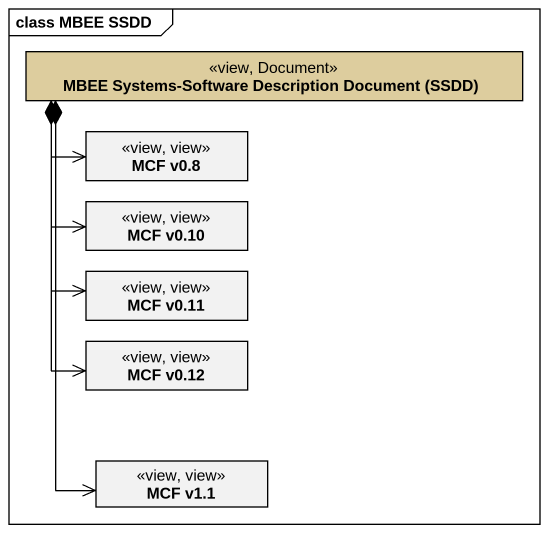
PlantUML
@startuml
mainframe class MBEE SSDD
hide circle
hide empty members
class "MBEE Systems-Software Description Document (SSDD)" as MBEE_Systems_Software <<view, Document>> #DDCD9E
class "MCF v0.8" as MCF_v0_8 <<view, view>>
class "MCF v0.10" as MCF_v0_10 <<view, view>>
class "MCF v0.11" as MCF_v0_11 <<view, view>>
class "MCF v0.12" as MCF_v0_12 <<view, view>>
class "MCF v1.1" as MCF_v1_1 <<view, view>>
MBEE_Systems_Software *--> MCF_v0_8
MBEE_Systems_Software *--> MCF_v0_10
MBEE_Systems_Software *--> MCF_v0_11
MBEE_Systems_Software *--> MCF_v0_12
MBEE_Systems_Software *--> MCF_v1_1
@enduml
